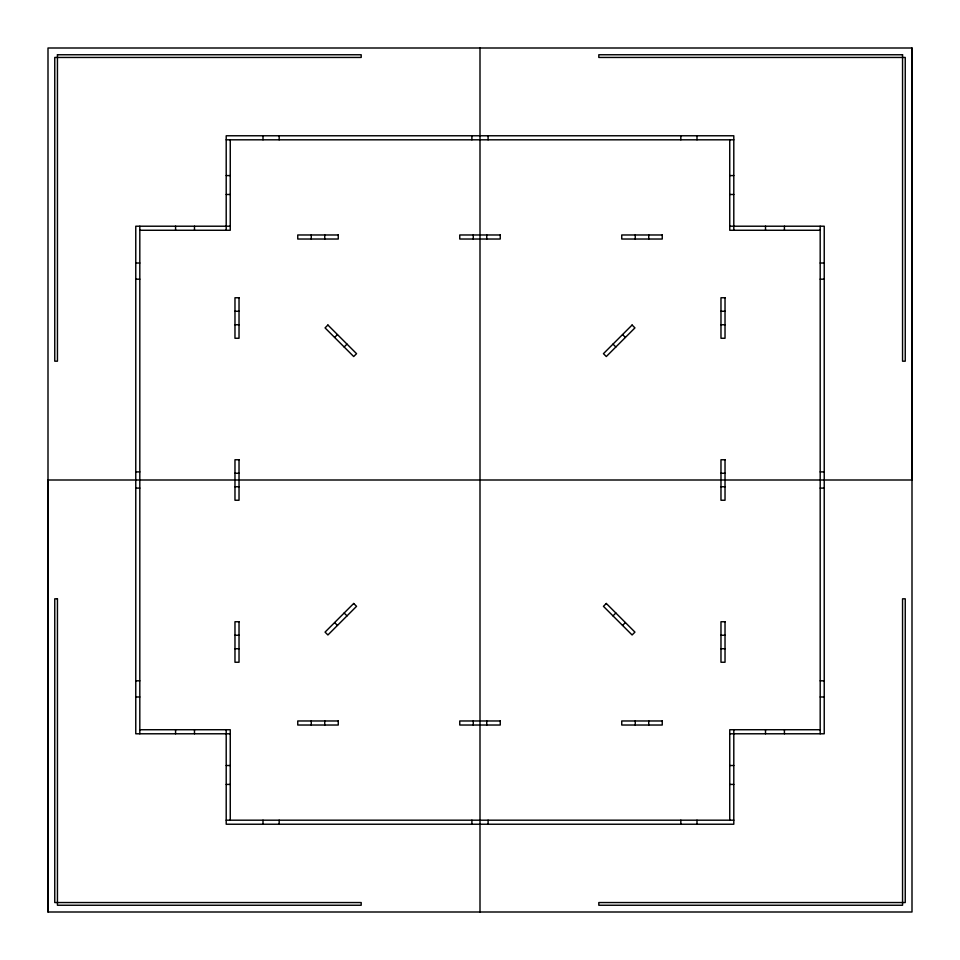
<?xml version="1.0" encoding="UTF-8"?>
<svg xmlns="http://www.w3.org/2000/svg" width="960" height="960" viewBox="0 0 960 960"><rect width="100%" height="100%" fill="white"/><g stroke="black" fill="none" stroke-linecap="round" stroke-linejoin="round"><path stroke-width="1.44" d="M48 912L48 480L912 480L912 48L48 48L48 912L912 912L912 48M230.256 226.212L135.768 226.212L135.768 471.9L135.768 733.788L230.256 733.788M139.812 733.788L139.812 226.212M820.188 733.788L820.188 226.212M729.744 733.788L824.232 733.788L824.232 488.1L824.232 226.212L729.744 226.212M334.596 337.44L337.464 334.572M344.148 346.98L347.004 344.124M612.996 615.876L615.852 613.02M622.536 625.428L625.404 622.56M226.2 139.812L733.8 139.812M226.2 175.584L230.256 175.584M729.744 175.584L733.8 175.584M226.2 194.484L230.256 194.484M729.744 194.484L733.8 194.484M139.812 230.268L230.256 230.268L230.256 139.812M820.188 230.268L729.744 230.268L729.744 139.812M135.768 263.016L139.812 263.016M820.188 263.016L824.232 263.016M135.768 279.18L139.812 279.18M820.188 279.18L824.232 279.18M234.972 311.256L239.028 311.256M720.972 311.256L725.028 311.256M234.972 324.756L239.028 324.756M720.972 324.756L725.028 324.756M135.768 471.9L139.812 471.9M820.188 471.9L824.232 471.9M234.972 473.256L239.028 473.256M720.972 473.256L725.028 473.256M234.972 486.744L239.028 486.744M720.972 486.744L725.028 486.744M135.768 488.1L139.812 488.1M820.188 488.1L824.232 488.1M234.972 635.244L239.028 635.244M720.972 635.244L725.028 635.244M234.972 648.744L239.028 648.744M720.972 648.744L725.028 648.744M135.768 680.82L139.812 680.82M820.188 680.82L824.232 680.82M135.768 696.984L139.812 696.984M820.188 696.984L824.232 696.984M139.812 729.732L230.256 729.732L230.256 820.188M820.188 729.732L729.744 729.732L729.744 820.188M226.2 765.516L230.256 765.516M729.744 765.516L733.8 765.516M226.2 784.416L230.256 784.416M729.744 784.416L733.8 784.416M226.2 820.188L733.8 820.188M622.536 334.572L625.404 337.44M612.996 344.124L615.852 346.98M344.148 613.02L347.004 615.876M334.596 622.56L337.464 625.428M784.416 226.212L784.416 230.268M784.416 729.732L784.416 733.788M765.516 226.212L765.516 230.268M765.516 729.732L765.516 733.788M733.8 230.268L733.8 135.768L226.2 135.768L226.2 230.268M733.8 729.732L733.8 824.232L226.2 824.232L226.2 729.732M696.996 135.768L696.996 139.812M696.996 820.188L696.996 824.232M680.832 135.768L680.832 139.812M680.832 820.188L680.832 824.232M648.744 234.972L648.744 239.028M648.744 720.972L648.744 725.028M635.244 234.972L635.244 239.028M635.244 720.972L635.244 725.028M488.1 135.768L488.1 139.812M488.1 820.188L488.1 824.232M486.744 234.972L486.744 239.028M486.744 720.972L486.744 725.028M480 48L480 912M473.256 234.972L473.256 239.028M473.256 720.972L473.256 725.028M471.9 135.768L471.9 139.812M471.9 820.188L471.9 824.232M324.756 234.972L324.756 239.028M324.756 720.972L324.756 725.028M311.256 234.972L311.256 239.028M311.256 720.972L311.256 725.028M279.168 135.768L279.168 139.812M279.168 820.188L279.168 824.232M263.004 135.768L263.004 139.812M263.004 820.188L263.004 824.232M194.484 226.212L194.484 230.268M194.484 729.732L194.484 733.788M175.584 226.212L175.584 230.268M175.584 729.732L175.584 733.788M57.444 54.756L57.444 361.188L54.756 361.188L54.756 57.456L361.188 57.444L361.188 54.756L57.444 54.756M902.556 902.544L902.556 905.244L598.812 905.244L598.812 902.556L905.244 902.544L905.244 598.812L902.556 598.812L902.556 902.544M327.912 325.032L325.056 327.888L353.688 356.532L356.556 353.664L327.912 325.032M353.688 603.468L325.056 632.112L327.912 634.968L356.556 606.336L353.688 603.468M632.088 325.032L603.444 353.664L606.312 356.532L634.944 327.888L632.088 325.032M606.312 603.468L603.444 606.336L632.088 634.968L634.944 632.112L606.312 603.468M902.556 54.756L598.812 54.756L598.812 57.444L905.244 57.456L905.244 361.188L902.556 361.188L902.556 54.756M338.256 234.972L297.756 234.972L297.756 239.028L338.256 239.028L338.256 234.972M500.244 234.972L459.756 234.972L459.756 239.028L500.244 239.028L500.244 234.972M662.244 234.972L621.744 234.972L621.744 239.028L662.244 239.028L662.244 234.972M239.028 297.756L234.972 297.756L234.972 338.256L239.028 338.256L239.028 297.756M725.028 297.756L720.972 297.756L720.972 338.256L725.028 338.256L725.028 297.756M239.028 459.756L234.972 459.756L234.972 500.244L239.028 500.244L239.028 459.756M725.028 459.756L720.972 459.756L720.972 500.244L725.028 500.244L725.028 459.756M57.444 598.812L54.756 598.812L54.756 902.544L361.188 902.556L361.188 905.244L57.444 905.244L57.444 598.812M239.028 621.744L234.972 621.744L234.972 662.244L239.028 662.244L239.028 621.744M725.028 621.744L720.972 621.744L720.972 662.244L725.028 662.244L725.028 621.744M338.256 720.972L297.756 720.972L297.756 725.028L338.256 725.028L338.256 720.972M500.244 720.972L459.756 720.972L459.756 725.028L500.244 725.028L500.244 720.972M662.244 720.972L621.744 720.972L621.744 725.028L662.244 725.028L662.244 720.972"/></g></svg>
